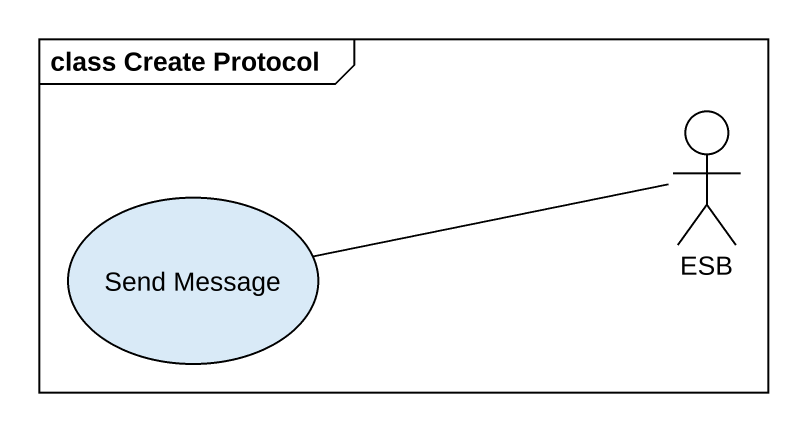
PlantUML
@startuml
mainframe class Create Protocol
actor ESB
usecase "Send Message" as Send_Message
Send_Message -right- ESB
@enduml
